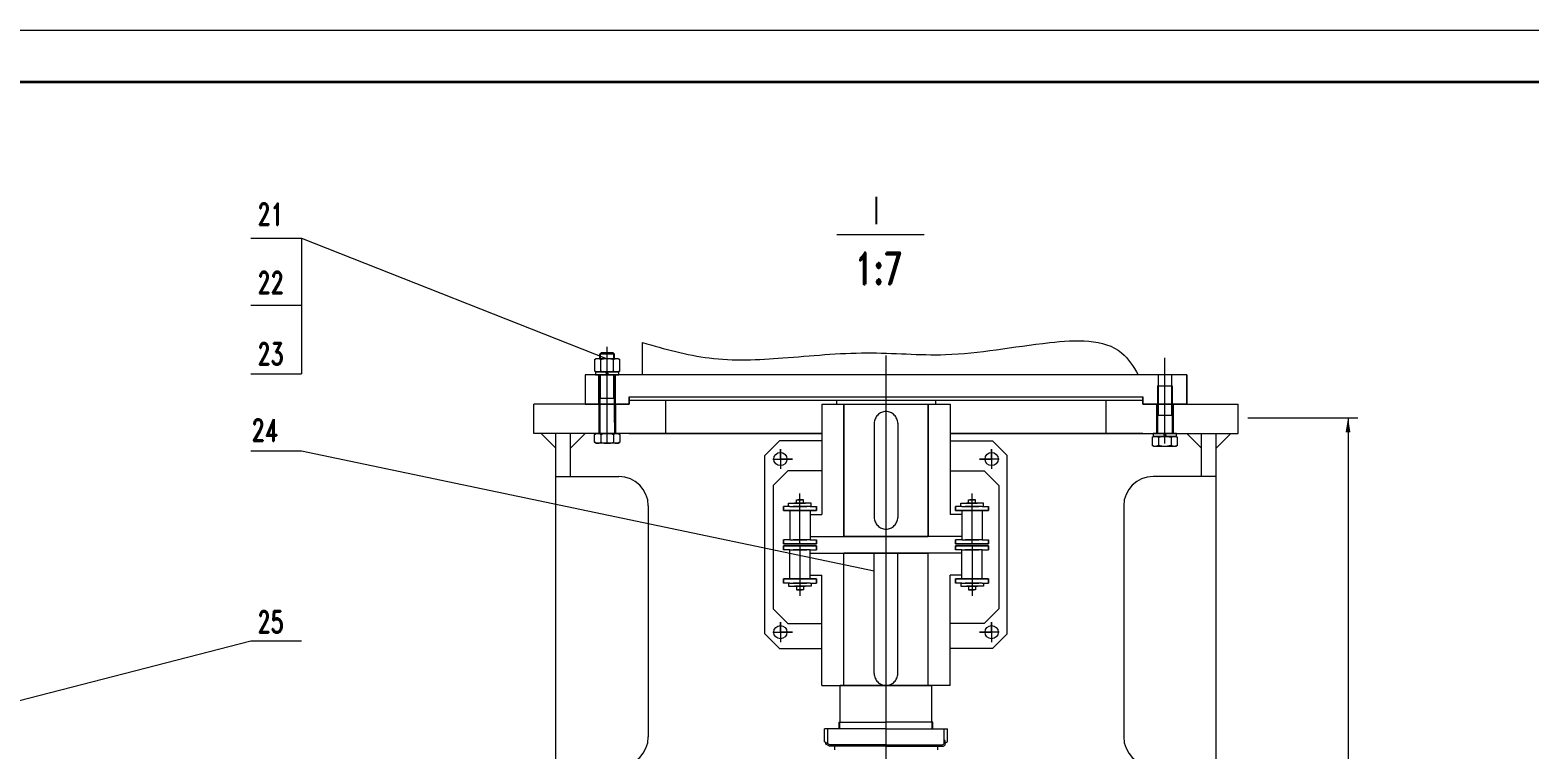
# Model space of a CAD drawing. Header units: millimetres. Extents: x -4 to 1185, y 4 to 845.
# Drawn here: x 358.7 to 647.9, y 706.4 to 845.2 of the extents above; entities that cross this region are included whole.
import ezdxf

# ---------------------------------------------------------------- set-up
doc = ezdxf.new("R2010")
doc.units = ezdxf.units.MM
doc.header["$LTSCALE"] = 20
for name, pattern in [('1BLOCK$0$DASHDOT-M', [25, 20, -2, 1, -2]), ('DASHDOT-M', [25, 20, -2, 1, -2]), ('DASHDOT-S', [13.5, 10, -1.5, 0.5, -1.5]), ('DIVIDE-S', [14.5, 10, -1.5, 0, -1.5, 0, -1.5])]:
    doc.linetypes.add(name, pattern=pattern)
doc.layers.get('0').update_dxf_attribs({"lineweight": 18})
for name, color, linetype, lineweight in [('A1', 4, 'Continuous', 18), ('剖面线层', 4, 'Continuous', 18), ('粗实线层', 7, 'Continuous', 35)]:
    doc.layers.add(name, color=color, linetype=linetype, lineweight=lineweight)
doc.styles.add('HZ', font='romand.shx', dxfattribs={"width": 0.7, "bigfont": 'hz.shx'})
doc.styles.add('ROMANS', font='romans.shx', dxfattribs={"width": 0.7, "bigfont": 'gbcbig.shx'})
doc.dimstyles.get("Standard").update_dxf_attribs({"dimtxt": 9, "dimasz": 2.5, "dimexe": 2, "dimexo": 0.5, "dimgap": 0.7, "dimtad": 1, "dimdec": 3, "dimrnd": 1, "dimdsep": 46, "dimtxsty": 'ROMANS', "dimcen": 0.09, "dimdle": 5, "dimadec": 0, "dimazin": 0, "dimtfac": 1, "dimtdec": 3, "dimtmove": 2, "dimatfit": 3, "dimfxl": 0, "dimtolj": 1, "dimarcsym": 0})

# ---------------------------------------------------------------- blocks, each defined once
blk = doc.blocks.new('*X41')
at = {"layer": 'A1', "linetype": 'Continuous', "transparency": 16777216}
for points in [[(613, 770.42), (613.47, 767.59), (612.53, 767.59)], [(613, 523.42), (613.47, 526.25), (612.53, 526.25)]]:
    blk.add_hatch(color=0, dxfattribs=at).paths.add_polyline_path(points, flags=0)
at = {"layer": 'A1', "color": 0, "linetype": 'Continuous', "transparency": 16777216}
for p, q in [((593.69, 770.42), (614.89, 770.42)), ((613, 770.42), (613, 523.42)), ((601.47, 523.42), (614.89, 523.42))]:
    blk.add_line(p, q, dxfattribs=at)
at = {"layer": 'A1', "color": 0, "linetype": 'Continuous', "transparency": 16777216, "insert": (609.98, 646.92), "char_height": 5.096, "width": 15.7967, "attachment_point": 5, "rotation": 90, "style": 'HZ'}
blk.add_mtext('1210', dxfattribs=at)

msp = doc.modelspace()

# ---------------------------------------------------------------- linework, layer by layer
at = {"color": 1, "linetype": 'DASHDOT-M'}
for p, q in [((523.856, 782.4251), (523.856, 747.5489)), ((523.856, 748.6261), (523.856, 555.8355))]:
    msp.add_line(p, q, dxfattribs=at)
at = {"color": 4, "linetype": 'DASHDOT-M'}
for p, q in [((514.3332, 773.7352), (514.3332, 773.0275)), ((533.3788, 773.7352), (533.3788, 773.0275))]:
    msp.add_line(p, q, dxfattribs=at)
at = {"color": 4, "linetype": 'Continuous'}
for p, q in [((521.5913, 769.3473), (521.5913, 751.2292)), ((526.1208, 769.3473), (526.1208, 751.2292)), ((521.5913, 721.1078), (521.5913, 744.3216)), ((526.1208, 721.1078), (526.1208, 744.3216)), ((523.856, 710.4918), (511.966, 710.4918)), ((523.856, 710.4918), (535.746, 710.4918)), ((523.856, 707.3777), (513.0276, 707.3777)), ((515.0093, 707.0946), (513.9477, 707.0946)), ((513.9477, 707.0946), (513.9477, 706.3883)), ((523.856, 707.3777), (534.6844, 707.3777)), ((533.7643, 707.0946), (533.7643, 706.3883))]:
    msp.add_line(p, q, dxfattribs=at)
at = {"layer": 'A1', "color": 7, "linetype": 'Continuous'}
for p, q in [((401.303, 805.0354), (411.0524, 805.0354)), ((411.0524, 805.0354), (470.0679, 781.8035)), ((411.0524, 805.0354), (411.0524, 778.9165)), ((514.3591, 805.7718), (531.2254, 805.7718)), ((401.303, 792.1079), (411.0524, 792.1079)), ((471.3418, 781.8035), (471.3418, 782.6527)), ((401.303, 778.9165), (411.0524, 778.9165)), ((468.794, 774.1239), (468.794, 778.6894)), ((471.3418, 774.1239), (471.3418, 778.6894)), ((468.6524, 776.5662), (468.6524, 773.0275)), ((471.4834, 776.5662), (471.4834, 770.9392)), ((576.2286, 776.5662), (576.2286, 770.9392)), ((579.0596, 776.5662), (579.0596, 773.0275)), ((468.6524, 769.4888), (468.6524, 773.0275)), ((471.4834, 769.4888), (471.4834, 773.0275)), ((401.303, 764.0404), (411.0524, 764.0404)), ((411.0524, 764.0404), (521.5913, 740.9126)), ((503.4731, 764.3616), (503.4731, 760.5603)), ((544.2389, 764.3616), (544.2389, 760.5603)), ((501.9928, 762.4609), (505.7993, 762.4609)), ((505.7993, 762.4609), (503.4731, 762.4609)), ((545.7192, 762.4609), (541.9128, 762.4609)), ((541.9128, 762.4609), (544.2389, 762.4609)), ((501.9928, 729.0936), (505.7993, 729.0936)), ((503.4731, 730.9942), (503.4731, 727.1929)), ((505.7993, 729.0936), (503.4731, 729.0936)), ((545.7192, 729.0936), (541.9128, 729.0936)), ((541.9128, 729.0936), (544.2389, 729.0936)), ((544.2389, 730.9942), (544.2389, 727.1929)), ((322.9916, 707.309), (401.303, 727.4136)), ((401.303, 727.4136), (411.0524, 727.4136)), ((514.9385, 710.4918), (514.9385, 711.7657)), ((532.7735, 710.4918), (532.7735, 711.7657))]:
    msp.add_line(p, q, dxfattribs=at)
at = {"layer": 'A1', "color": 1, "linetype": 'DASHDOT-M'}
for p, q in [((470.0679, 765.4719), (470.0679, 784.1134)), ((577.6441, 765.4719), (577.6441, 781.9392)), ((577.6441, 765.4719), (577.6441, 781.9392)), ((577.6441, 765.4719), (577.6441, 781.9392)), ((577.6441, 772.6029), (577.6441, 779.114)), ((515.717, 718.8431), (515.717, 744.3216)), ((531.995, 718.8431), (531.995, 744.3216))]:
    msp.add_line(p, q, dxfattribs=at)
at = {"layer": 'A1', "color": 4, "linetype": 'Continuous'}
for p, q in [((476.8938, 778.6894), (476.8938, 784.9047)), ((468.6524, 781.8035), (468.6524, 782.6527)), ((471.4834, 782.6527), (468.6524, 782.6527)), ((471.2003, 782.9358), (468.9355, 782.9358)), ((471.4834, 781.8035), (471.4834, 782.6527)), ((581.8905, 778.6894), (465.8215, 778.6894)), ((465.8215, 778.6894), (465.8215, 773.0275)), ((468.4401, 773.0275), (468.4401, 778.6894)), ((468.6524, 773.0275), (468.6524, 778.6894)), ((471.4834, 773.0275), (471.4834, 778.6894)), ((471.6957, 773.0275), (471.6957, 778.6894)), ((576.3702, 778.6894), (576.3702, 770.9392)), ((578.918, 778.6894), (578.918, 770.9392)), ((581.8905, 773.0275), (581.8905, 778.6894)), ((581.8905, 778.6894), (581.8905, 773.0275)), ((576.2286, 776.5662), (579.0596, 776.5662)), ((474.3143, 773.0275), (455.9132, 773.0275)), ((455.9132, 767.3656), (455.9132, 773.0275)), ((465.8215, 773.0275), (474.3143, 773.0275)), ((468.4401, 773.0275), (468.4401, 767.3656)), ((468.4401, 773.0275), (468.4401, 767.3656)), ((468.4401, 773.0275), (468.4401, 767.3656)), ((471.4834, 774.1239), (468.6524, 774.1239)), ((468.6524, 773.0275), (468.6524, 767.3656)), ((471.4834, 773.0275), (471.4834, 767.3656)), ((471.6957, 773.0275), (471.6957, 767.3656)), ((471.6957, 773.0275), (471.6957, 767.3656)), ((471.6957, 773.0275), (471.6957, 767.3656)), ((474.3143, 774.443), (573.3977, 774.443)), ((474.3143, 773.0275), (474.3143, 774.443)), ((474.3143, 773.0275), (474.3143, 774.443)), ((474.3143, 774.443), (474.3143, 773.0275)), ((573.3977, 773.7352), (474.3143, 773.7352)), ((481.3917, 767.3656), (481.3917, 773.7352)), ((511.4706, 773.0275), (536.2414, 773.0275)), ((511.4706, 773.0275), (511.4706, 751.7954)), ((515.717, 773.0275), (515.717, 747.5489)), ((515.717, 747.5489), (515.717, 773.0275)), ((531.995, 747.5489), (531.995, 773.0275)), ((531.995, 773.0275), (531.995, 747.5489)), ((536.2414, 773.0275), (536.2414, 751.7954)), ((566.3203, 767.3656), (566.3203, 773.7352)), ((573.3977, 774.443), (573.3977, 773.0275)), ((573.3977, 773.0275), (573.3977, 774.443)), ((581.8905, 773.0275), (573.3977, 773.0275)), ((573.3977, 773.0275), (591.7989, 773.0275)), ((576.0163, 773.0275), (576.0163, 767.3656)), ((576.0163, 773.0275), (576.0163, 767.3656)), ((576.0163, 773.0275), (576.0163, 767.3656)), ((576.2286, 773.0275), (576.2286, 767.3656)), ((579.0596, 773.0275), (579.0596, 767.3656)), ((579.2719, 773.0275), (579.2719, 767.3656)), ((579.2719, 773.0275), (579.2719, 767.3656)), ((579.2719, 773.0275), (579.2719, 767.3656)), ((591.7989, 767.3656), (591.7989, 773.0275)), ((591.7989, 767.3656), (591.7989, 773.0275)), ((576.2286, 770.9392), (579.0596, 770.9392)), ((511.4706, 767.3656), (455.9132, 767.3656)), ((457.3286, 767.3656), (460.1596, 764.5346)), ((460.1596, 529.7935), (460.1596, 767.3656)), ((462.9905, 764.5346), (465.8215, 767.3656)), ((462.9905, 759.1009), (462.9905, 767.3656)), ((474.3143, 767.3656), (511.4706, 767.3656)), ((573.3977, 767.3656), (536.2414, 767.3656)), ((536.2414, 767.3656), (591.7989, 767.3656)), ((581.8905, 767.3656), (584.7215, 764.5346)), ((584.7215, 759.1009), (584.7215, 767.3656)), ((584.7215, 759.1009), (584.7215, 767.3656)), ((587.5524, 533.0747), (587.5524, 767.3656)), ((587.5524, 764.5346), (590.3834, 767.3656)), ((503.3316, 765.9501), (500.5007, 763.1192)), ((511.4706, 765.9501), (503.3316, 765.9501)), ((503.4731, 762.4609), (503.4731, 764.3616)), ((536.2414, 765.9501), (544.3804, 765.9501)), ((544.2389, 762.4609), (544.2389, 764.3616)), ((544.3804, 765.9501), (547.2114, 763.1192)), ((587.5524, 533.0747), (587.5524, 764.7625)), ((500.5007, 728.7514), (500.5007, 763.1192)), ((547.2114, 728.7514), (547.2114, 763.1192)), ((460.1596, 759.1009), (472.3271, 759.1009)), ((504.9215, 760.2189), (502.0905, 757.3879)), ((511.4706, 760.2189), (504.9215, 760.2189)), ((536.2414, 760.2189), (542.7905, 760.2189)), ((542.7905, 760.2189), (545.6215, 757.3879)), ((587.5524, 759.1009), (575.3849, 759.1009)), ((502.0905, 757.3879), (502.0905, 733.6157)), ((545.6215, 757.3879), (545.6215, 733.6157)), ((477.989, 753.439), (477.989, 708.9235)), ((505.3033, 753.2999), (504.0522, 753.2999)), ((504.0522, 752.519), (504.0522, 753.2999)), ((504.0522, 753.2999), (504.0522, 752.6752)), ((504.0522, 752.6752), (504.0522, 752.519)), ((510.4643, 752.519), (504.0522, 752.519)), ((504.0522, 752.519), (510.4643, 752.519)), ((505.0695, 753.2999), (505.0695, 753.9375)), ((505.0695, 753.9375), (508.3393, 753.9375)), ((505.3033, 753.2999), (508.5876, 753.2999)), ((505.3033, 753.2999), (508.5876, 753.2999)), ((505.3033, 752.519), (505.3033, 746.8963)), ((509.2132, 753.2999), (505.9289, 753.2999)), ((509.2132, 753.2999), (505.9289, 753.2999)), ((509.447, 753.9375), (506.1772, 753.9375)), ((506.1772, 753.9375), (507.9379, 753.9375)), ((506.5787, 753.9375), (506.5787, 754.6073)), ((506.5787, 754.6073), (507.6686, 754.6073)), ((508.3393, 753.9375), (506.5787, 753.9375)), ((507.9379, 754.6073), (506.8479, 754.6073)), ((507.9379, 753.9375), (507.9379, 754.6073)), ((509.2132, 753.2999), (510.4643, 753.2999)), ((509.2132, 753.2999), (510.4643, 753.2999)), ((509.2132, 752.519), (509.2132, 746.8963)), ((509.447, 753.2999), (509.447, 753.9375)), ((510.4643, 753.2999), (510.4643, 752.6752)), ((510.4643, 752.519), (510.4643, 753.2999)), ((510.4643, 752.519), (510.4643, 753.2999)), ((510.4643, 753.2999), (510.4643, 752.6752)), ((510.4643, 752.6752), (510.4643, 752.519)), ((510.4643, 752.6752), (510.4643, 752.519)), ((538.4988, 753.2999), (537.2477, 753.2999)), ((537.2477, 753.2999), (537.2477, 752.6752)), ((537.2477, 752.519), (537.2477, 753.2999)), ((537.2477, 752.519), (537.2477, 753.2999)), ((538.4988, 753.2999), (537.2477, 753.2999)), ((537.2477, 753.2999), (537.2477, 752.6752)), ((537.2477, 752.6752), (537.2477, 752.519)), ((537.2477, 752.6752), (537.2477, 752.519)), ((537.2477, 752.519), (543.6599, 752.519)), ((543.6599, 752.519), (537.2477, 752.519)), ((538.265, 753.2999), (538.265, 753.9375)), ((538.265, 753.9375), (541.5348, 753.9375)), ((538.4988, 753.2999), (541.7831, 753.2999)), ((538.4988, 753.2999), (541.7831, 753.2999)), ((538.4988, 752.519), (538.4988, 746.8963)), ((542.4087, 753.2999), (539.1244, 753.2999)), ((542.4087, 753.2999), (539.1244, 753.2999)), ((542.6425, 753.9375), (539.3727, 753.9375)), ((539.3727, 753.9375), (541.1334, 753.9375)), ((539.7742, 753.9375), (539.7742, 754.6073)), ((539.7742, 754.6073), (540.8641, 754.6073)), ((541.5348, 753.9375), (539.7742, 753.9375)), ((541.1334, 754.6073), (540.0434, 754.6073)), ((541.1334, 753.9375), (541.1334, 754.6073)), ((542.4087, 753.2999), (543.6599, 753.2999)), ((542.4087, 752.519), (542.4087, 746.8963)), ((542.6425, 753.2999), (542.6425, 753.9375)), ((543.6599, 752.519), (543.6599, 753.2999)), ((543.6599, 753.2999), (543.6599, 752.6752)), ((543.6599, 752.6752), (543.6599, 752.519)), ((569.723, 753.439), (569.723, 708.9235)), ((509.2132, 751.7954), (511.4706, 751.7954)), ((538.4988, 751.7954), (536.2414, 751.7954)), ((505.3033, 746.8963), (504.0522, 746.8963)), ((504.0522, 746.1154), (504.0522, 746.8963)), ((504.0522, 746.8963), (504.0522, 746.2716)), ((504.0522, 746.2716), (504.0522, 746.1154)), ((505.3033, 746.8963), (508.5876, 746.8963)), ((509.2132, 746.8963), (505.9289, 746.8963)), ((509.2132, 747.5489), (523.856, 747.5489)), ((509.2132, 746.8963), (510.4643, 746.8963)), ((510.4643, 746.8963), (510.4643, 746.2716)), ((510.4643, 746.1154), (510.4643, 746.8963)), ((510.4643, 746.2716), (510.4643, 746.1154)), ((523.856, 747.5489), (515.717, 747.5489)), ((523.856, 747.5489), (531.995, 747.5489)), ((538.4988, 747.5489), (523.856, 747.5489)), ((538.4988, 746.8963), (537.2477, 746.8963)), ((537.2477, 746.8963), (537.2477, 746.2716)), ((537.2477, 746.1154), (537.2477, 746.8963)), ((537.2477, 746.2716), (537.2477, 746.1154)), ((538.4988, 746.8963), (541.7831, 746.8963)), ((542.4087, 746.8963), (539.1244, 746.8963)), ((542.4087, 746.8963), (543.6599, 746.8963)), ((543.6599, 746.1154), (543.6599, 746.8963)), ((543.6599, 746.8963), (543.6599, 746.2716)), ((543.6599, 746.2716), (543.6599, 746.1154)), ((510.4643, 746.1154), (504.0522, 746.1154)), ((504.0522, 746.1154), (510.4643, 746.1154)), ((510.4643, 745.7552), (504.0522, 745.7552)), ((504.0522, 745.7552), (510.4643, 745.7552)), ((504.0522, 745.7552), (504.0522, 744.9742)), ((504.0522, 745.599), (504.0522, 745.7552)), ((504.0522, 744.9742), (504.0522, 745.599)), ((505.3033, 744.9742), (504.0522, 744.9742)), ((505.3033, 744.9742), (508.5876, 744.9742)), ((505.3033, 739.3516), (505.3033, 744.9742)), ((509.2132, 744.9742), (505.9289, 744.9742)), ((509.2132, 744.9742), (510.4643, 744.9742)), ((509.2132, 739.3516), (509.2132, 744.9742)), ((509.2132, 744.3216), (523.856, 744.3216)), ((510.4643, 745.599), (510.4643, 745.7552)), ((510.4643, 745.7552), (510.4643, 744.9742)), ((510.4643, 744.9742), (510.4643, 745.599)), ((523.856, 744.3216), (515.717, 744.3216)), ((515.717, 718.8431), (515.717, 744.3216)), ((523.856, 744.3216), (531.995, 744.3216)), ((538.4988, 744.3216), (523.856, 744.3216)), ((531.995, 718.8431), (531.995, 744.3216)), ((537.2477, 746.1154), (543.6599, 746.1154)), ((543.6599, 746.1154), (537.2477, 746.1154)), ((537.2477, 745.599), (537.2477, 745.7552)), ((537.2477, 745.7552), (543.6599, 745.7552)), ((543.6599, 745.7552), (537.2477, 745.7552)), ((537.2477, 745.7552), (537.2477, 744.9742)), ((537.2477, 744.9742), (537.2477, 745.599)), ((538.4988, 744.9742), (537.2477, 744.9742)), ((538.4988, 744.9742), (541.7831, 744.9742)), ((538.4988, 739.3516), (538.4988, 744.9742)), ((542.4087, 744.9742), (539.1244, 744.9742)), ((542.4087, 744.9742), (543.6599, 744.9742)), ((542.4087, 739.3516), (542.4087, 744.9742)), ((543.6599, 745.7552), (543.6599, 744.9742)), ((543.6599, 745.599), (543.6599, 745.7552)), ((543.6599, 744.9742), (543.6599, 745.599)), ((510.4643, 739.3516), (504.0522, 739.3516)), ((504.0522, 739.3516), (510.4643, 739.3516)), ((504.0522, 739.3516), (504.0522, 738.5707)), ((504.0522, 739.1954), (504.0522, 739.3516)), ((504.0522, 738.5707), (504.0522, 739.1954)), ((505.3033, 738.5707), (504.0522, 738.5707)), ((505.0695, 738.5707), (505.0695, 737.9331)), ((505.0695, 737.9331), (508.3393, 737.9331)), ((505.3033, 738.5707), (508.5876, 738.5707)), ((505.3033, 738.5707), (508.5876, 738.5707)), ((509.2132, 738.5707), (505.9289, 738.5707)), ((509.2132, 738.5707), (505.9289, 738.5707)), ((509.447, 737.9331), (506.1772, 737.9331)), ((506.1772, 737.9331), (507.9379, 737.9331)), ((508.3393, 737.9331), (506.5787, 737.9331)), ((506.5787, 737.9331), (506.5787, 737.2632)), ((507.9379, 737.9331), (507.9379, 737.2632)), ((509.2132, 740.0752), (511.4706, 740.0752)), ((509.2132, 738.5707), (510.4643, 738.5707)), ((509.2132, 738.5707), (510.4643, 738.5707)), ((509.447, 738.5707), (509.447, 737.9331)), ((510.4643, 739.1954), (510.4643, 739.3516)), ((510.4643, 739.3516), (510.4643, 738.5707)), ((510.4643, 739.3516), (510.4643, 738.5707)), ((510.4643, 739.1954), (510.4643, 739.3516)), ((510.4643, 738.5707), (510.4643, 739.1954)), ((510.4643, 738.5707), (510.4643, 739.1954)), ((511.4706, 718.8431), (511.4706, 740.0752)), ((536.2414, 718.8431), (536.2414, 740.0752)), ((538.4988, 740.0752), (536.2414, 740.0752)), ((537.2477, 739.1954), (537.2477, 739.3516)), ((537.2477, 739.3516), (543.6599, 739.3516)), ((543.6599, 739.3516), (537.2477, 739.3516)), ((537.2477, 739.3516), (537.2477, 738.5707)), ((537.2477, 739.3516), (537.2477, 738.5707)), ((537.2477, 739.1954), (537.2477, 739.3516)), ((537.2477, 738.5707), (537.2477, 739.1954)), ((537.2477, 738.5707), (537.2477, 739.1954)), ((538.4988, 738.5707), (537.2477, 738.5707)), ((538.4988, 738.5707), (537.2477, 738.5707)), ((538.265, 738.5707), (538.265, 737.9331)), ((538.265, 737.9331), (541.5348, 737.9331)), ((538.4988, 738.5707), (541.7831, 738.5707)), ((538.4988, 738.5707), (541.7831, 738.5707)), ((542.4087, 738.5707), (539.1244, 738.5707)), ((542.4087, 738.5707), (539.1244, 738.5707)), ((542.6425, 737.9331), (539.3727, 737.9331)), ((539.3727, 737.9331), (541.1334, 737.9331)), ((541.5348, 737.9331), (539.7742, 737.9331)), ((539.7742, 737.9331), (539.7742, 737.2632)), ((541.1334, 737.9331), (541.1334, 737.2632)), ((542.4087, 738.5707), (543.6599, 738.5707)), ((542.6425, 738.5707), (542.6425, 737.9331)), ((543.6599, 739.3516), (543.6599, 738.5707)), ((543.6599, 739.1954), (543.6599, 739.3516)), ((543.6599, 738.5707), (543.6599, 739.1954)), ((506.5787, 737.2632), (507.6686, 737.2632)), ((507.9379, 737.2632), (506.8479, 737.2632)), ((539.7742, 737.2632), (540.8641, 737.2632)), ((541.1334, 737.2632), (540.0434, 737.2632)), ((502.0905, 733.6157), (504.9215, 730.7848)), ((545.6215, 733.6157), (542.7905, 730.7848)), ((503.4731, 729.0936), (503.4731, 730.9942)), ((504.9215, 730.7848), (511.4706, 730.7848)), ((542.7905, 730.7848), (536.2414, 730.7848)), ((544.2389, 729.0936), (544.2389, 730.9942)), ((500.5007, 728.7514), (503.3316, 725.9205)), ((547.2114, 728.7514), (544.3804, 725.9205)), ((503.3316, 725.9205), (511.4706, 725.9205)), ((544.3804, 725.9205), (536.2414, 725.9205)), ((511.4706, 718.8431), (532.7027, 718.8431)), ((515.0093, 711.7657), (515.0093, 718.8431)), ((536.2414, 718.8431), (515.0093, 718.8431)), ((532.7027, 711.7657), (532.7027, 718.8431)), ((514.797, 711.7657), (523.856, 711.7657)), ((514.797, 710.4918), (514.797, 711.7657)), ((532.9151, 711.7657), (523.856, 711.7657)), ((532.9151, 710.4918), (532.9151, 711.7657)), ((511.966, 707.9906), (511.966, 710.4918)), ((512.6284, 707.6082), (512.6284, 710.4918)), ((535.0836, 707.6082), (535.0836, 710.4918)), ((535.746, 707.9906), (535.746, 710.4918)), ((513.0276, 707.3777), (511.966, 707.9906)), ((512.274, 707.5143), (512.274, 707.8128)), ((512.9335, 707.0946), (512.274, 707.5143)), ((523.856, 707.0946), (512.9335, 707.0946)), ((523.856, 707.0946), (534.9052, 707.0946)), ((534.6844, 707.3777), (535.746, 707.9906)), ((534.9052, 707.0946), (535.2826, 707.3654)), ((535.2826, 708.1998), (535.0836, 708.1998)), ((535.2826, 707.3654), (535.2826, 708.1998))]:
    msp.add_line(p, q, dxfattribs=at)
at = {"layer": 'A1', "color": 4, "linetype": '1BLOCK$0$DASHDOT-M'}
for p, q in [((467.9447, 781.8035), (467.6162, 781.6138)), ((467.6162, 781.6138), (467.6162, 779.4452)), ((470.0679, 781.8035), (467.9447, 781.8035)), ((468.9355, 782.9358), (468.6524, 782.6527)), ((468.8421, 779.4452), (468.8421, 781.6138)), ((472.1911, 781.8035), (470.0679, 781.8035)), ((471.2003, 782.9358), (471.4834, 782.6527)), ((471.2938, 779.4452), (471.2938, 781.6138)), ((472.5196, 781.6138), (472.1911, 781.8035)), ((472.5196, 779.4452), (472.5196, 781.6138)), ((467.6162, 779.4452), (467.9447, 779.2556)), ((472.3327, 779.2556), (467.8032, 779.2556)), ((467.8032, 779.2556), (467.8032, 778.6894)), ((467.8032, 778.6894), (472.3327, 778.6894)), ((467.9447, 779.2556), (470.0679, 779.2556)), ((470.0203, 778.6894), (469.8143, 779.2556)), ((470.0679, 779.2556), (472.1911, 779.2556)), ((470.3216, 778.6894), (470.1155, 779.2556)), ((472.1911, 779.2556), (472.5196, 779.4452)), ((472.3327, 778.6894), (472.3327, 779.2556)), ((467.6162, 767.176), (467.9447, 767.3656)), ((467.6162, 765.6917), (467.6162, 767.176)), ((467.8032, 767.3656), (472.3327, 767.3656)), ((467.9447, 767.3656), (470.0679, 767.3656)), ((468.8421, 767.176), (468.8421, 765.6917)), ((470.0679, 767.3656), (472.1911, 767.3656)), ((471.2938, 767.176), (471.2938, 765.6917)), ((472.1911, 767.3656), (472.5196, 767.176)), ((472.5196, 767.176), (472.5196, 765.6917)), ((575.5209, 766.7994), (575.1924, 766.6098)), ((575.1924, 766.6098), (575.1924, 765.1256)), ((575.3793, 767.3656), (575.3793, 766.7994)), ((579.9089, 767.3656), (575.3793, 767.3656)), ((575.3793, 766.7994), (579.9089, 766.7994)), ((577.6441, 766.7994), (575.5209, 766.7994)), ((576.4183, 766.6098), (576.4183, 764.9359)), ((577.3904, 767.3656), (577.5965, 766.7994)), ((579.7673, 766.7994), (577.6441, 766.7994)), ((577.6917, 767.3656), (577.8978, 766.7994)), ((578.8699, 766.6098), (578.8699, 764.9359)), ((580.0958, 766.6098), (579.7673, 766.7994)), ((579.9089, 766.7994), (579.9089, 767.3656)), ((580.0958, 765.1256), (580.0958, 766.6098)), ((467.9447, 765.5021), (467.6162, 765.6917)), ((470.0679, 765.5021), (467.9447, 765.5021)), ((472.1911, 765.5021), (470.0679, 765.5021)), ((472.5196, 765.6917), (472.1911, 765.5021)), ((575.1924, 765.1256), (575.5209, 764.9359)), ((575.5209, 764.9359), (577.6441, 764.9359)), ((577.6441, 764.9359), (579.7673, 764.9359)), ((579.7673, 764.9359), (580.0958, 765.1256))]:
    msp.add_line(p, q, dxfattribs=at)
at = {"layer": 'A1', "color": 7, "linetype": 'DASHDOT-M'}
msp.add_line((468.794, 781.8035), (468.794, 782.6527), dxfattribs=at)
at = {"layer": 'A1', "color": 1, "linetype": 'DASHDOT-S'}
for p, q in [((507.2583, 746.1154), (507.2583, 755.8005)), ((540.4538, 746.1154), (540.4538, 755.8005)), ((507.2583, 745.7552), (507.2583, 736.0701)), ((540.4538, 745.7552), (540.4538, 736.0701))]:
    msp.add_line(p, q, dxfattribs=at)
at = {"layer": 'A1', "color": 4, "linetype": 'Continuous'}
for centre in [(503.4731, 762.4609), (544.2389, 762.4609), (503.4731, 729.0936), (544.2389, 729.0936)]:
    msp.add_circle(centre, 1.2688, dxfattribs=at)
at = {"layer": 'A1', "color": 4, "linetype": '1BLOCK$0$DASHDOT-M'}
for centre, radius, start, end in [((468.2292, 780.7181), 1.0853, 55.615753, 124.384247), ((470.0679, 777.7467), 4.0568, 72.412046, 107.587954), ((471.9067, 780.7181), 1.0853, 55.615753, 124.384247), ((468.2292, 780.3409), 1.0853, 235.615753, 304.384247), ((470.0679, 783.3124), 4.0568, 252.412046, 287.587954), ((471.9067, 780.3409), 1.0853, 235.615753, 304.384247), ((523.856, 769.3473), 2.2648, 0, 180), ((468.2292, 766.2803), 1.0853, 55.615753, 124.384247), ((470.0679, 763.3088), 4.0568, 72.412046, 107.587954), ((471.9067, 766.2803), 1.0853, 55.615753, 124.384247), ((575.8054, 765.7141), 1.0853, 55.615753, 124.384247), ((577.6441, 762.7426), 4.0568, 72.412046, 107.587954), ((579.4829, 765.7141), 1.0853, 55.615753, 124.384247), ((468.2292, 766.5874), 1.0853, 235.615753, 304.384247), ((470.0679, 769.5589), 4.0568, 252.412046, 287.587954), ((471.9067, 766.5874), 1.0853, 235.615753, 304.384247), ((575.8054, 766.0212), 1.0853, 235.615753, 304.384247), ((577.6441, 768.9927), 4.0568, 252.412046, 287.587954), ((579.4829, 766.0212), 1.0853, 235.615753, 304.384247), ((523.856, 751.2292), 2.2648, 180, 360), ((523.856, 721.1078), 2.2648, 180, 0)]:
    msp.add_arc(centre, radius, start, end, dxfattribs=at)
at = {"layer": 'A1', "color": 4, "linetype": 'Continuous'}
for centre, start, end in [((472.3271, 753.439), 0, 90), ((575.3849, 753.439), 90, 180), ((472.3271, 708.9235), 270, 360), ((575.3849, 708.9235), 180, 270)]:
    msp.add_arc(centre, 5.6619, start, end, dxfattribs=at)
at = {"layer": 'A1', "color": 7, "linetype": 'Continuous'}
msp.add_open_spline([(476.8938, 784.9047), (481.154, 783.6887), (489.9918, 781.1661), (504.6822, 781.8391), (519.7213, 783.4577), (537.2267, 781.8037), (552.5338, 785.0351), (568.0342, 785.8407), (571.5985, 780.3199), (572.5212, 778.6894)], degree=3, knots=[0, 0, 0, 0, 1629.9708707, 3381.30201194, 5380.72444958, 7254.68238812, 9755.35792041, 11483.24695105, 12147.10154403, 12147.10154403, 12147.10154403, 12147.10154403], dxfattribs=at)
at = {"layer": '剖面线层'}
msp.add_lwpolyline([(-4.1548, 4.1548), (-4.1548, 845.1548), (1184.8452, 845.1548), (1184.8452, 4.1548)], close=True, dxfattribs=at)
at = {"layer": '粗实线层'}
msp.add_lwpolyline([(20.8452, 14.1548), (20.8452, 835.1548), (1174.8452, 835.1548), (1174.8452, 14.1548)], close=True, dxfattribs=at)

# ---------------------------------------------------------------- texts
at = {"layer": 'A1', "color": 7, "linetype": 'DIVIDE-S', "attachment_point": 4, "style": 'HZ'}
for s, insert, char_height, width in [('Ⅰ', (519.952, 810.1528), 6.0394, 7.247238), ('1:7', (517.8227, 799.2046), 6.03937, 24.761397)]:
    msp.add_mtext(s, dxfattribs=dict(at, insert=insert, char_height=char_height, width=width))
at = {"layer": 'A1', "color": 7, "linetype": 'Continuous', "char_height": 4.24643, "attachment_point": 7, "style": 'HZ'}
for s, insert, width in [('21', (402.5711, 807.5329), 4.45875), ('22', (402.5711, 794.3416), 5.414196), ('23', (402.5711, 780.6027), 5.095714), ('24', (401.4442, 765.8983), 5.414196), ('25', (402.5711, 728.9416), 5.095714)]:
    msp.add_mtext(s, dxfattribs=dict(at, insert=insert, width=width))

# ---------------------------------------------------------------- dimensions: what is measured, and where the dimension line sits
at = {"layer": 'A1', "color": 7, "linetype": 'Continuous'}
dim = msp.add_linear_dim(base=(613.0031, 523.4238), p1=(591.7989, 770.4244), p2=(599.584, 523.4238), angle=270, text='1210', dimstyle='Standard', override={"dimscale": 0.943651, "dimtxt": 5.4, "dimasz": 3, "dimexo": 2, "dimgap": 0.5, "dimtxsty": 'HZ', "dimsah": 1, "dimtofl": 0, "dimtmove": 0}, dxfattribs=at)
dim.commit()
dim.dimension.update_dxf_attribs({"geometry": '*X41', "text_midpoint": (613.0031, 646.9241)})

doc.saveas('drawing.dxf')
